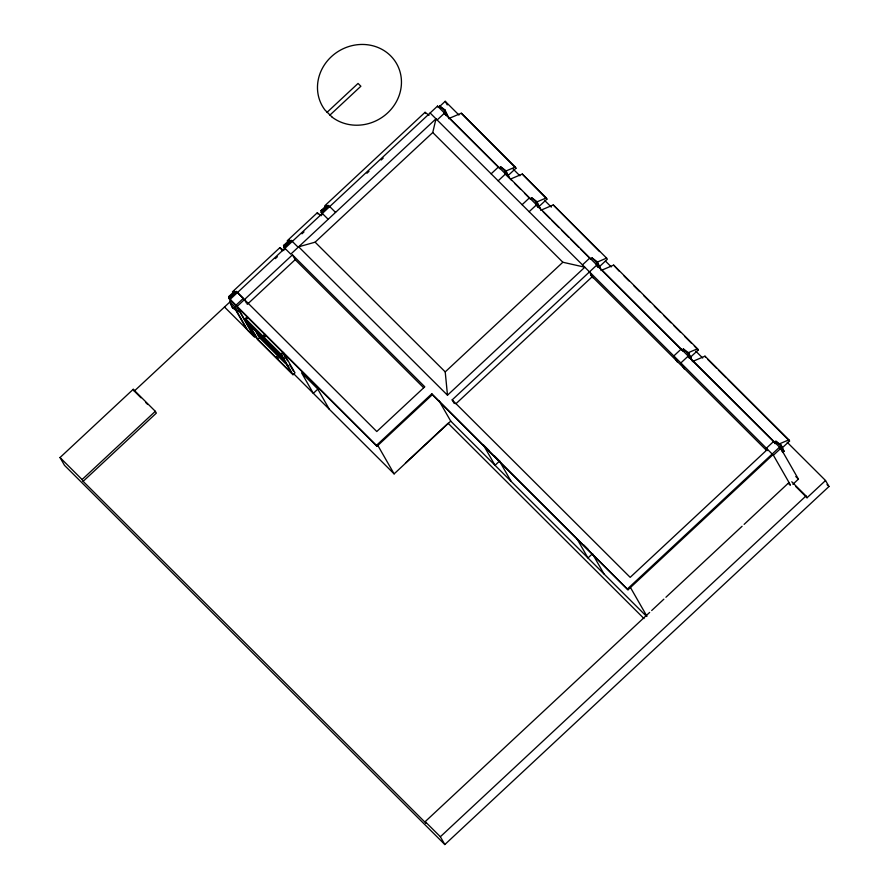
<?xml version="1.0" encoding="UTF-8"?>
<svg xmlns="http://www.w3.org/2000/svg" width="889" height="889" viewBox="0 0 889 889"><rect width="100%" height="100%" fill="white"/><g stroke="black" fill="none" stroke-linecap="round" stroke-linejoin="round"><path stroke-width="1.33" d="M432.754 132.528L435.977 118.815L298.648 246.809L447.489 395.205L584.818 267.211L562.848 262.244L432.754 132.528L315.117 242.175L298.648 246.809M234.518 291.236L228.74 296.626L229.907 297.793L235.685 292.403L234.518 291.236L231.762 295.048L228.74 296.626L230.696 300.049M287.947 242.052L289.325 240.141L290.503 241.319L284.713 246.709L283.547 245.542L289.325 240.141M325.363 207.181L326.741 205.281L327.908 206.448L322.129 211.838L320.951 210.671L326.741 205.281M327.019 112.358L358.056 83.433L360.878 86.233L329.841 115.17M283.858 250.587L279.868 247.653L232.462 291.836L233.151 293.037M321.262 215.727L317.273 212.782L287.247 240.763L287.936 241.964M429.054 115.259L425.064 112.314L324.807 205.759L325.496 206.959M230.973 301.782L228.94 298.226L236.33 291.348L243.353 298.36L235.963 305.238M283.747 247.142L291.136 240.263L298.159 247.264L290.781 254.154L283.747 247.142L285.102 249.509M322.518 214.649L321.162 212.282L328.541 205.403L335.564 212.404M787.21 442.3L825.537 480.516L828.97 486.516L444.833 844.55L64.497 465.347L60.03 457.535L133.239 389.293L155.319 411.307L156.353 413.107L83.133 481.349L426.231 823.425L425.198 821.614L649.659 612.41M792.877 484.294L798.411 479.138L780.775 448.345L437.51 106.102L230.04 299.46L230.629 300.293M275.346 258.621L277.368 256.743M301.96 233.818L303.994 231.918M366.946 173.244L368.979 171.355M381.159 159.998L383.192 158.109M438.433 107.147L439.666 106.002L444.956 109.88L447.778 116.059L445.167 111.492L439.666 106.002L440.966 108.291M140.995 397.794L134.272 391.093L230.573 301.349M439.122 106.969L445.2 101.302L458.957 115.025M236.485 306.016L232.574 307.85L229.751 301.671L230.984 300.526L236.485 306.016L253.598 336.02L224.495 307.005M443.933 112.636L445.167 111.492L444.956 109.88M237.43 292.581L376.78 431.521L424.775 386.793L292.437 254.854L237.063 306.472L254.698 337.253L247.675 330.252L235.463 308.939M437.144 119.982L444.533 113.103L445.889 115.47M239.097 310.583L237.874 311.728L232.574 307.85L229.751 301.671L235.252 307.161L237.874 311.728L235.118 308.983M247.209 304.394L295.192 259.666L292.437 254.854M292.992 374.714L281.491 354.644L283.491 352.777L294.992 372.847L292.992 374.714L256.81 338.642L245.32 318.573L247.32 316.706M248.064 317.506L246.064 319.373L248.309 323.296M83.133 481.349L82.099 479.549L155.319 411.307M257.888 339.509L249.32 324.563L282.813 357.945L291.37 372.891L257.888 339.509L259.888 337.642L255.965 330.808M264.8 334.197L262.8 336.064L265.044 339.987M265.411 334.742L263.4 336.609L265.789 340.776M266.155 335.542L264.144 337.409L266.4 341.332M282.891 352.233L280.891 354.1L283.135 358.023M491.139 173.811L498.518 166.932M499.44 167.977L500.674 166.832L505.963 170.71L508.797 176.889L506.963 175.066M504.952 173.466L506.174 172.322L505.963 170.71M498.162 180.811L505.541 173.933M508.33 175.344L515.964 168.232L515.276 167.032L461.291 113.214L448.634 118.615M318.084 388.882L313.317 393.327L301.571 372.813L317.606 388.804L329.363 409.318M522.11 204.692L529.5 197.814M530.422 198.869L531.655 197.725L536.945 201.603L539.779 207.782L537.934 205.948M535.923 204.359L537.156 203.203L536.945 201.603M529.144 211.704L536.523 204.826L537.878 207.193M538.356 207.115L546.935 199.125L546.246 197.925L522.299 174.044L510.908 178.9M447.489 395.205L445.222 371.891L562.848 262.244M431.798 393.805L432.31 394.705L376.936 446.311L376.425 445.411L431.798 393.805L628.001 589.796L772.552 455.068M582.473 264.878L589.863 257.999M590.785 259.055L592.018 257.91L597.308 261.788L600.142 267.956L598.297 266.133M454.246 403.484L452.179 399.883L596.886 265L598.241 267.378M598.719 267.3L607.298 259.31L606.609 258.11L553.28 204.926L540.623 210.326M455.935 403.739L592.252 276.69M405.44 463.047L448.112 423.275L643.992 618.566M293.859 373.925L394.116 473.881L450.723 421.13L439.077 400.806M499.729 460.913L495.029 465.303L483.283 444.789L488.939 450.434M681.196 349.066L673.818 355.956L677.207 361.867M682.13 350.122L683.363 348.977L688.653 352.855L691.475 359.034L688.864 354.467L683.363 348.977L684.663 351.255M688.23 356.078L680.841 362.956L684.241 368.879M690.597 357.067L698.232 349.966L697.543 348.755L613.643 265.111L600.986 270.512M592.674 553.58L587.973 557.97L576.872 538.601M774.675 442.4L775.908 441.244L781.198 445.133L784.031 451.301L782.798 452.445L780.186 447.878L781.409 446.734L781.198 445.133M767.507 449.356L630.179 577.35L452.179 399.883M627.478 588.896L779.575 447.145L780.086 448.045M790.354 484.838L773.397 455.235L780.775 448.345M781.942 448.134L789.565 441.033L788.876 439.833L704.977 356.178L692.331 361.579M651.681 610.521L663.872 599.164M665.905 597.264L742.082 526.266M744.115 524.377L788.799 482.727M444.833 844.55L440.366 836.738L806.001 495.951L791.777 481.771M795.655 486.416L807.034 497.762L825.537 480.516M323.985 209.093L320.951 210.671L322.263 212.96M285.569 244.486L283.547 245.542L284.858 247.82M505.152 171.355L515.276 167.032M536.134 202.248L546.246 197.925M596.497 262.422L606.609 258.11M687.419 353.077L697.543 348.755M778.764 444.156L788.876 439.833M515.964 168.232L461.291 113.214M546.935 199.125L522.299 174.044M599.542 251.576L553.28 204.926M619.211 271.178L613.643 265.111M624.089 276.035L628.956 280.902M633.835 285.769L639.691 291.603M643.592 295.492L650.426 302.304M654.326 306.194L660.183 312.028M664.083 315.917L670.906 322.729M673.84 325.641L680.663 332.453M684.574 336.342L691.398 343.154M694.32 346.065L698.232 349.966M707.622 359.323L716.401 368.079M718.356 370.024L726.157 377.803M728.113 379.759L789.565 441.033M513.009 168.921L519.887 175.778M544.457 200.269L551.336 207.126M605.387 261.022L611.288 266.9M695.809 351.166L702.688 358.034M827.014 484.561L828.97 486.516M500.674 166.832L506.174 172.322L508.797 176.889M531.655 197.725L537.156 203.203L539.779 207.782M592.018 257.91L597.519 263.388L600.142 267.956M443.922 112.881L499.94 168.743M505.841 174.622L511.742 180.5M514.687 183.445L520.587 189.324M524.521 193.235L530.422 199.125M536.311 205.003L540.245 208.915M543.19 211.86L550.08 218.716M552.036 220.683L558.925 227.54M561.87 230.484L568.749 237.341M570.716 239.297L578.583 247.142M580.55 249.098L590.374 258.899M597.397 265.911L682.852 351.099M687.764 356L775.175 443.144M795.777 476.515L798.411 479.138M430.12 112.981L773.397 455.235M590.496 274.945L766.318 450.234M788.387 483.394L790.154 485.138M321.162 212.282L328.185 219.283M315.117 242.175L445.222 371.891M494.606 456.079L499.318 460.78L511.075 481.293M583.773 544.979L588.496 549.691M432.31 394.705L628.001 589.796M295.192 259.666L423.597 387.693M282.413 250.698L279.868 247.653M450.723 421.13L646.603 616.433M228.94 298.226L376.425 445.411M237.585 307.372L376.936 446.311M283.935 355L285.88 356.956L283.88 358.812L247.709 322.74M245.32 318.573L281.491 354.644M259.888 337.642L288.725 366.39M285.213 363.101L258.81 336.775L256.21 332.23M276.346 356.467L278.29 358.4M145.796 402.584L147.707 404.495M60.03 457.535L82.099 479.549M425.198 821.614L440.366 836.738M784.031 451.301L781.409 446.734L775.908 441.244L777.219 443.533M806.001 495.951L807.034 497.762M775.108 443.711L773.752 441.344L766.374 448.223L767.729 450.59M704.977 356.178L705.666 357.378M688.942 357.889L687.63 355.611L688.864 354.467L688.653 352.855M597.597 266.822L596.286 264.544L597.519 263.388L597.308 261.788M589.507 271.89L592.896 277.801M445.2 101.302L447.256 104.913M437.51 106.102L438.021 107.002M425.064 112.314L425.753 113.514M630.457 587.507L646.892 616.199M592.919 554.592L604.02 573.961M317.273 212.782L317.962 213.982M377.681 445.189L394.116 473.881M284.113 354.355L285.136 356.156M284.813 356.078L287.491 360.767M289.447 364.19L293.37 371.035M272.056 346.354L276.635 354.344M244.453 299.593L246.52 303.193M235.04 308.883L246.575 329.019M133.239 389.293L134.272 391.093M332.275 117.27L324.918 109.947A42.75 39.583 -29.8 0 1 352.444 45.55A42.75 39.583 -29.8 0 1 399.961 92.923A42.75 39.583 -29.8 0 1 332.275 117.27"/></g></svg>
